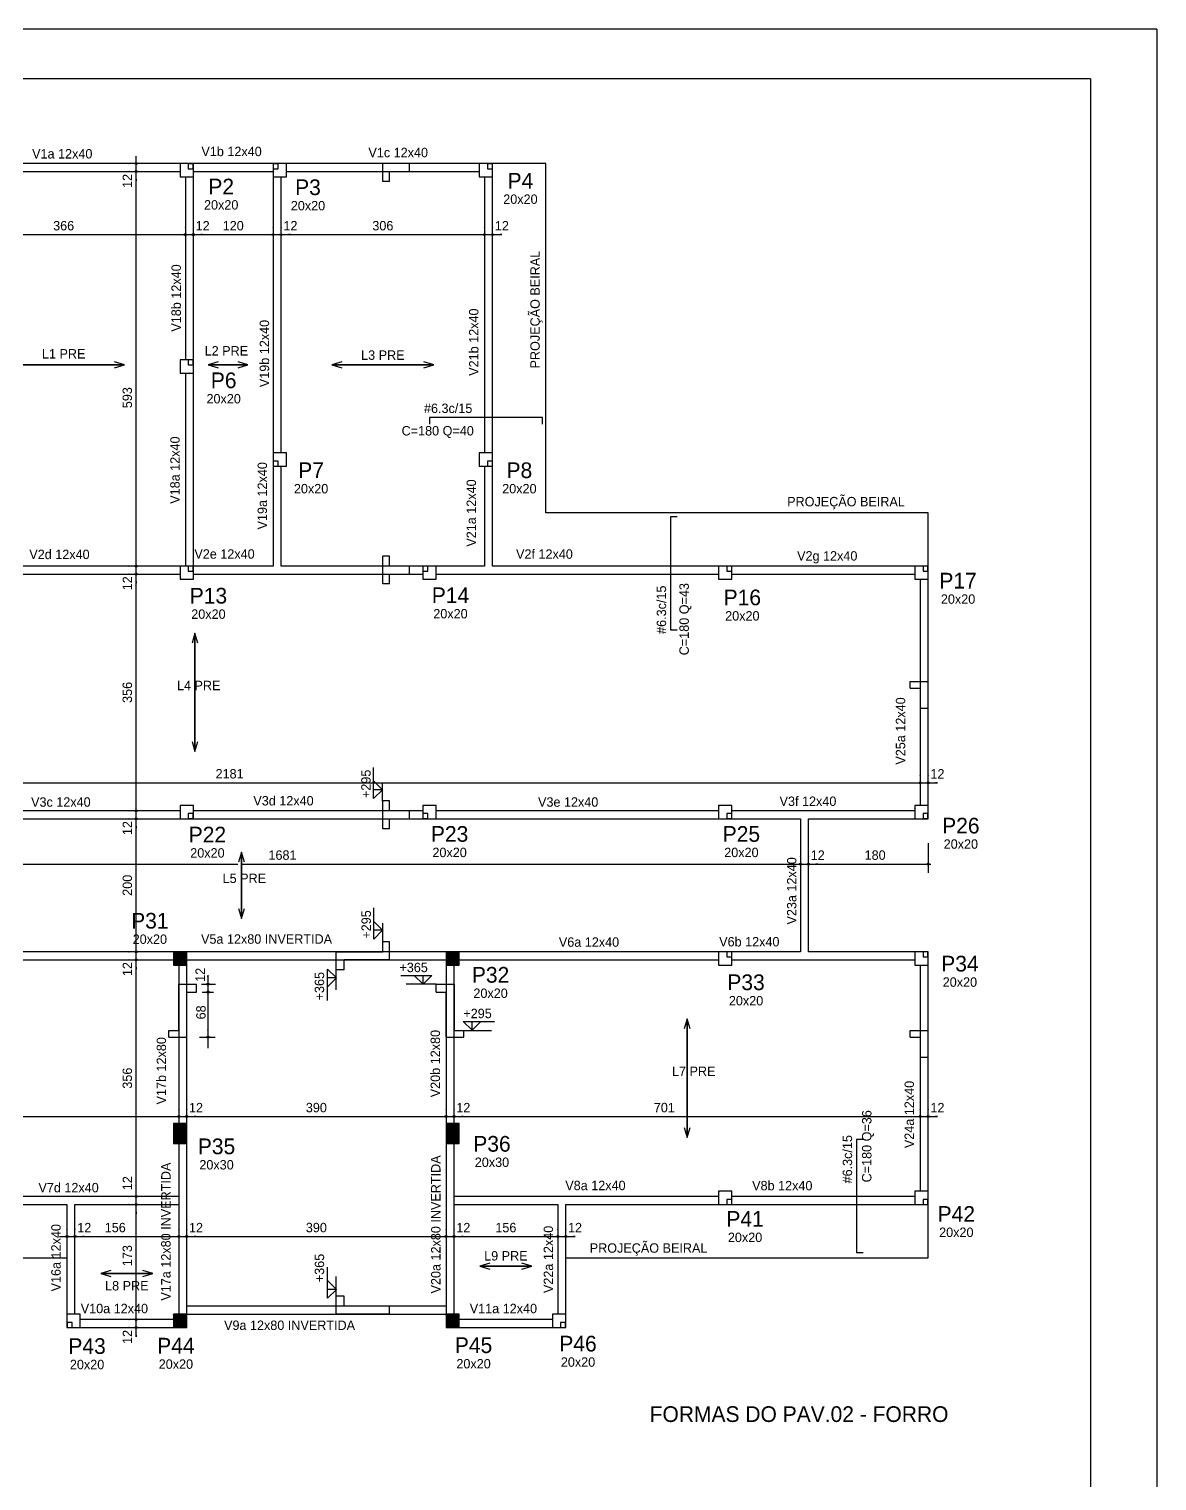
# Model space of a CAD drawing. Extents: x -8959 to 10104, y 7473 to 11928.
# Drawn here: x 3098 to 4795, y 9746 to 11928 of the extents above; entities that cross this region are included whole.
import ezdxf
from ezdxf.enums import TextEntityAlignment as Align

# ---------------------------------------------------------------- set-up
doc = ezdxf.new("R2010")
doc.units = 0
doc.header["$LTSCALE"] = 10
doc.header["$MEASUREMENT"] = 0
for name, pattern in [('LT0', [0]), ('LT2', [0.12, 0.096, -0.024]), ('PT1', [7.1, 0.1, -7])]:
    doc.linetypes.add(name, pattern=pattern)
for name, color, linetype in [('COT-L', 1, 'LT0'), ('COT-T', 1, 'LT0'), ('LJN-T', 8, 'LT0'), ('PIL-L', 2, 'LT0'), ('PIL-T', 4, 'LT0'), ('VIG-L', 7, 'LT0'), ('VIG-T', 8, 'LT0')]:
    doc.layers.add(name, color=color, linetype=linetype)

msp = doc.modelspace()

# ---------------------------------------------------------------- linework, layer by layer
at = {"layer": 'COT-L', "linetype": 'ByBlock'}
msp.add_line((4450.5, 10704.5), (4450.5, 10659.6), dxfattribs=at)
at = {"layer": 'COT-T', "linetype": 'LT0'}
for p, q in [((3248.5, 11726.1), (3249, 11726.1)), ((3259.7, 11700.1), (3259.7, 11737.4)), ((3259.7, 11417.6), (3259.7, 11725.4)), ((3249, 11714.1), (3248.5, 11714.1)), ((3248.5, 11714.1), (3249, 11714.1)), ((3259.7, 11702.9), (3259.7, 11700.1)), ((2956.3, 11619.3), (3150.5, 11619.3)), ((3150.5, 11619.3), (3344.8, 11619.3)), ((3322.3, 11619.3), (3359.5, 11619.3)), ((3333.5, 11630.1), (3333.5, 11630.6)), ((3333.5, 11630.6), (3333.5, 11630.1)), ((3334.3, 11619.3), (3405.5, 11619.3)), ((3345.5, 11630.1), (3345.5, 11630.6)), ((3345.5, 11630.6), (3345.5, 11630.1)), ((3359.5, 11619.3), (3356.8, 11619.3)), ((3405.5, 11619.3), (3476.8, 11619.3)), ((3454.3, 11619.3), (3491.5, 11619.3)), ((3465.5, 11630.1), (3465.5, 11630.6)), ((3465.5, 11630.6), (3465.5, 11630.1)), ((3466.3, 11619.3), (3630.5, 11619.3)), ((3477.5, 11630.1), (3477.5, 11630.6)), ((3477.5, 11630.6), (3477.5, 11630.1)), ((3491.5, 11619.3), (3488.8, 11619.3)), ((3630.5, 11619.3), (3794.8, 11619.3)), ((3772.3, 11619.3), (3809.5, 11619.3)), ((3783.5, 11630.1), (3783.5, 11630.6)), ((3783.5, 11630.6), (3783.5, 11630.1)), ((3795.5, 11630.6), (3795.5, 11630.1)), ((3809.5, 11619.3), (3806.8, 11619.3)), ((3242, 11423.6), (3059, 11423.6)), ((3059, 11423.6), (3242, 11423.6)), ((3242, 11423.6), (3227, 11428.1)), ((3227, 11419.1), (3242, 11423.6)), ((3259.7, 11109.9), (3259.7, 11417.6)), ((3382.7, 11428.1), (3367.7, 11423.6)), ((3427.7, 11423.6), (3367.7, 11423.6)), ((3367.7, 11423.6), (3382.7, 11419.1)), ((3367.7, 11423.6), (3427.7, 11423.6)), ((3427.7, 11423.6), (3412.7, 11428.1)), ((3412.7, 11419.1), (3427.7, 11423.6)), ((3569, 11428.1), (3554, 11423.6)), ((3707, 11423.6), (3554, 11423.6)), ((3554, 11423.6), (3569, 11419.1)), ((3554, 11423.6), (3707, 11423.6)), ((3707, 11423.6), (3692, 11428.1)), ((3692, 11419.1), (3707, 11423.6)), ((3249, 11121.1), (3248.5, 11121.1)), ((3248.5, 11121.1), (3249, 11121.1)), ((3259.7, 11095.1), (3259.7, 11132.4)), ((3259.7, 10931.1), (3259.7, 11120.4)), ((3249, 11109.1), (3248.5, 11109.1)), ((3248.5, 11109.1), (3249, 11109.1)), ((3259.7, 11097.9), (3259.7, 11095.1)), ((3348, 11020.1), (3343.5, 11005.1)), ((3348, 11020.1), (3348, 10842.1)), ((3348, 10842.1), (3348, 11020.1)), ((3352.5, 11005.1), (3348, 11020.1)), ((3259.7, 10741.9), (3259.7, 10931.1)), ((3343.5, 10857.1), (3348, 10842.1)), ((3348, 10842.1), (3352.5, 10857.1)), ((4438.5, 10806.1), (4438.5, 10806.6)), ((4438.5, 10806.6), (4438.5, 10806.1)), ((4450.5, 10806.6), (4450.5, 10806.1)), ((2246.3, 10795.3), (3348, 10795.3)), ((3348, 10795.3), (4449.8, 10795.3)), ((4427.3, 10795.3), (4464.5, 10795.3)), ((4464.5, 10795.3), (4461.8, 10795.3)), ((3259.7, 10727.1), (3259.7, 10764.4)), ((3249, 10753.1), (3248.5, 10753.1)), ((3248.5, 10753.1), (3249, 10753.1)), ((3249, 10741.1), (3248.5, 10741.1)), ((3248.5, 10741.1), (3249, 10741.1)), ((3259.7, 10641.1), (3259.7, 10752.4)), ((3259.7, 10729.9), (3259.7, 10727.1)), ((3418, 10691.1), (3413.5, 10676.1)), ((3418, 10691.1), (3418, 10591.1)), ((3418, 10591.1), (3418, 10691.1)), ((3422.5, 10676.1), (3418, 10691.1)), ((4258.5, 10683.7), (4258.5, 10684.2)), ((4258.5, 10684.2), (4258.5, 10683.7)), ((4270.5, 10684.2), (4270.5, 10683.7)), ((4450.5, 10684.2), (4450.5, 10683.7)), ((2239.7, 10673), (3412.2, 10673)), ((3418, 10673), (4269.8, 10673)), ((4251.6, 10673), (4454.8, 10673)), ((4284.5, 10673), (4281.8, 10673)), ((3259.7, 10529.9), (3259.7, 10641.1)), ((3413.5, 10606.1), (3418, 10591.1)), ((3418, 10591.1), (3422.5, 10606.1)), ((3259.7, 10515.1), (3259.7, 10552.4)), ((3249, 10541.1), (3248.5, 10541.1)), ((3248.5, 10541.1), (3249, 10541.1)), ((3249, 10529.1), (3248.5, 10529.1)), ((3248.5, 10529.1), (3249, 10529.1)), ((3259.7, 10351.1), (3259.7, 10540.4)), ((3259.7, 10517.9), (3259.7, 10515.1)), ((3367.5, 10503.3), (3367.5, 10503.8)), ((3367.5, 10503.8), (3367.5, 10503.3)), ((3367.5, 10491.3), (3367.5, 10491.8)), ((3367.5, 10491.8), (3367.5, 10491.3)), ((4088, 10440.1), (4083.5, 10425.1)), ((4088, 10440.1), (4088, 10262.1)), ((4088, 10262.1), (4088, 10440.1)), ((4092.5, 10425.1), (4088, 10440.1)), ((3367.5, 10423.3), (3367.5, 10423.8)), ((3367.5, 10423.8), (3367.5, 10423.3)), ((3259.7, 10161.9), (3259.7, 10351.1)), ((3323.5, 10304.1), (3323.5, 10304.6)), ((3323.5, 10304.6), (3323.5, 10304.1)), ((3335.5, 10304.1), (3335.5, 10304.6)), ((3335.5, 10304.6), (3335.5, 10304.1)), ((3725.5, 10304.1), (3725.5, 10304.6)), ((3725.5, 10304.6), (3725.5, 10304.1)), ((3737.5, 10304.1), (3737.5, 10304.6)), ((3737.5, 10304.6), (3737.5, 10304.1)), ((4438.5, 10304.1), (4438.5, 10304.6)), ((4438.5, 10304.6), (4438.5, 10304.1)), ((4450.5, 10304.6), (4450.5, 10304.1)), ((2790.5, 10293.4), (3334.8, 10293.4)), ((3312.3, 10293.4), (3349.5, 10293.4)), ((3324.3, 10293.4), (3530.5, 10293.4)), ((3349.5, 10293.4), (3346.8, 10293.4)), ((3530.5, 10293.4), (3736.8, 10293.4)), ((3714.3, 10293.4), (3751.5, 10293.4)), ((3726.3, 10293.4), (4088, 10293.4)), ((3751.5, 10293.4), (3748.8, 10293.4)), ((4088, 10293.4), (4449.8, 10293.4)), ((4427.3, 10293.4), (4464.5, 10293.4)), ((4464.5, 10293.4), (4461.8, 10293.4)), ((4083.5, 10277.1), (4088, 10262.1)), ((4088, 10262.1), (4092.5, 10277.1)), ((3249, 10173.1), (3248.5, 10173.1)), ((3248.5, 10173.1), (3249, 10173.1)), ((3259.7, 10147.1), (3259.7, 10184.4)), ((3249, 10161.1), (3248.5, 10161.1)), ((3248.5, 10161.1), (3249, 10161.1)), ((3259.7, 10074.6), (3259.7, 10172.4)), ((3259.7, 10149.9), (3259.7, 10147.1)), ((3144.3, 10113), (3181.5, 10113)), ((3155.5, 10123.7), (3155.5, 10124.2)), ((3156.3, 10113), (3245.5, 10113)), ((3167.5, 10123.7), (3167.5, 10124.2)), ((3167.5, 10124.2), (3167.5, 10123.7)), ((3181.5, 10113), (3178.8, 10113)), ((3245.5, 10113), (3334.8, 10113)), ((3312.3, 10113), (3349.5, 10113)), ((3323.5, 10123.7), (3323.5, 10124.2)), ((3323.5, 10124.2), (3323.5, 10123.7)), ((3324.3, 10113), (3530.5, 10113)), ((3335.5, 10123.7), (3335.5, 10124.2)), ((3335.5, 10124.2), (3335.5, 10123.7)), ((3349.5, 10113), (3346.8, 10113)), ((3530.5, 10113), (3736.8, 10113)), ((3714.3, 10113), (3751.5, 10113)), ((3725.5, 10123.7), (3725.5, 10124.2)), ((3725.5, 10124.2), (3725.5, 10123.7)), ((3726.3, 10113), (3815.5, 10113)), ((3737.5, 10123.7), (3737.5, 10124.2)), ((3737.5, 10124.2), (3737.5, 10123.7)), ((3751.5, 10113), (3748.8, 10113)), ((3815.5, 10113), (3904.8, 10113)), ((3882.3, 10113), (3919.5, 10113)), ((3893.5, 10123.7), (3893.5, 10124.2)), ((3893.5, 10124.2), (3893.5, 10123.7)), ((3905.5, 10124.2), (3905.5, 10123.7)), ((3919.5, 10113), (3916.8, 10113)), ((3259.7, 9976.9), (3259.7, 10074.6)), ((3791.5, 10073.1), (3776.5, 10068.6)), ((3854.5, 10068.6), (3776.5, 10068.6)), ((3776.5, 10068.6), (3791.5, 10064.1)), ((3776.5, 10068.6), (3854.5, 10068.6)), ((3854.5, 10068.6), (3839.5, 10073.1)), ((3839.5, 10064.1), (3854.5, 10068.6)), ((3221.5, 10061.9), (3206.5, 10057.4)), ((3284.5, 10057.4), (3206.5, 10057.4)), ((3206.5, 10057.4), (3221.5, 10052.9)), ((3206.5, 10057.4), (3284.5, 10057.4)), ((3284.5, 10057.4), (3269.5, 10061.9)), ((3269.5, 10052.9), (3284.5, 10057.4)), ((3259.7, 9962.1), (3259.7, 9999.4)), ((3249, 9988.1), (3248.5, 9988.1)), ((3248.5, 9988.1), (3249, 9988.1)), ((3249, 9976.1), (3248.5, 9976.1)), ((3259.7, 9964.9), (3259.7, 9962.1))]:
    msp.add_line(p, q, dxfattribs=at)
at = {"layer": 'COT-T', "linetype": 'ByBlock'}
for p, q in [((3367.5, 10505.8), (3367.5, 10396.1)), ((3358, 10492.6), (3378.9, 10492.6)), ((3358.8, 10480.6), (3376, 10480.6)), ((3354.6, 10412.6), (3378.1, 10412.6))]:
    msp.add_line(p, q, dxfattribs=at)
at = {"layer": 'COT-T'}
for centre in [(3259.7, 11726.1), (3259.7, 11714.1), (3259.7, 11714.1), (3333.5, 11619.3), (3333.5, 11619.3), (3345.5, 11619.3), (3345.5, 11619.3), (3465.5, 11619.3), (3465.5, 11619.3), (3477.5, 11619.3), (3477.5, 11619.3), (3783.5, 11619.3), (3783.5, 11619.3), (3795.5, 11619.3), (3259.7, 11121.1), (3259.7, 11121.1), (3259.7, 11109.1), (3259.7, 11109.1), (4438.5, 10795.3), (4438.5, 10795.3), (4450.5, 10795.3), (3259.7, 10753.1), (3259.7, 10753.1), (3259.7, 10741.1), (3259.7, 10741.1), (4258.5, 10673), (4258.5, 10673), (4270.5, 10673), (4450.5, 10673), (3259.7, 10541.1), (3259.7, 10541.1), (3259.7, 10529.1), (3259.7, 10529.1), (3367.5, 10492.6), (3367.5, 10492.6), (3367.5, 10480.6), (3367.5, 10480.6), (3367.5, 10412.6), (3367.5, 10412.6), (3323.5, 10293.4), (3323.5, 10293.4), (3335.5, 10293.4), (3335.5, 10293.4), (3725.5, 10293.4), (3725.5, 10293.4), (3737.5, 10293.4), (3737.5, 10293.4), (4438.5, 10293.4), (4438.5, 10293.4), (4450.5, 10293.4), (3259.7, 10173.1), (3259.7, 10173.1), (3259.7, 10161.1), (3259.7, 10161.1), (3155.5, 10113), (3167.5, 10113), (3167.5, 10113), (3323.5, 10113), (3323.5, 10113), (3335.5, 10113), (3335.5, 10113), (3725.5, 10113), (3725.5, 10113), (3737.5, 10113), (3737.5, 10113), (3893.5, 10113), (3893.5, 10113), (3905.5, 10113), (3259.7, 9988.1), (3259.7, 9988.1), (3259.7, 9976.1)]:
    msp.add_circle(centre, 1.5, dxfattribs=at)
at = {"layer": 'LJN-T', "linetype": 'PT1'}
for p, q in [((3465.5, 11722.1), (3469.6, 11726.1)), ((3338.2, 11706.1), (3345.5, 11713.5)), ((3783.7, 11706.1), (3795.5, 11718)), ((3340.2, 11411.1), (3345.5, 11416.5)), ((3465.5, 11276.6), (3480, 11291.1)), ((3775.5, 11289.6), (3777, 11291.1)), ((3795.5, 11272.5), (3794.2, 11271.1)), ((3327.2, 11101.1), (3345.5, 11119.5)), ((3698.4, 11101.1), (3710.5, 11113.3)), ((4143.9, 11101.1), (4155.5, 11112.8)), ((4440.9, 11101.1), (4450.5, 11110.8)), ((3338.4, 10741.1), (3345.5, 10748.3)), ((3690.5, 10759.1), (3692.5, 10761.1)), ((3710.5, 10742), (3709.6, 10741.1)), ((4135.5, 10758.7), (4138, 10761.1)), ((4155.5, 10741.5), (4155.1, 10741.1)), ((4430.5, 10756.7), (4435, 10761.1)), ((4135.5, 10535.9), (4140.7, 10541.1)), ((4430.5, 10533.9), (4437.7, 10541.1)), ((4135.5, 10164.7), (4152, 10181.1)), ((4430.5, 10162.7), (4448.9, 10181.1)), ((3167.4, 9976.1), (3175.5, 9984.3)), ((3885.5, 9988.9), (3892.7, 9996.1))]:
    msp.add_line(p, q, dxfattribs=at)
at = {"layer": 'LJN-T', "linetype": 'LT0'}
for p, q in [((3315.5, 10541.1), (3315.5, 10541.1)), ((3317.7, 10541.1), (3315.5, 10539)), ((3315.5, 10536.9), (3319.8, 10541.1)), ((3321.9, 10541.1), (3315.5, 10534.8)), ((3315.5, 10532.6), (3324, 10541.1)), ((3326.1, 10541.1), (3315.5, 10530.5)), ((3315.5, 10528.4), (3328.3, 10541.1)), ((3330.4, 10541.1), (3315.5, 10526.3)), ((3315.5, 10524.2), (3332.5, 10541.1)), ((3334.6, 10541.1), (3315.5, 10522)), ((3316.7, 10521.1), (3335.5, 10539.9)), ((3335.5, 10537.8), (3318.9, 10521.1)), ((3321, 10521.1), (3335.5, 10535.7)), ((3335.5, 10533.5), (3323.1, 10521.1)), ((3325.2, 10521.1), (3335.5, 10531.4)), ((3335.5, 10529.3), (3327.4, 10521.1)), ((3329.5, 10521.1), (3335.5, 10527.2)), ((3335.5, 10525.1), (3331.6, 10521.1)), ((3333.7, 10521.1), (3335.5, 10522.9)), ((3725.5, 10539.6), (3727.1, 10541.1)), ((3729.2, 10541.1), (3725.5, 10537.5)), ((3725.5, 10535.3), (3731.3, 10541.1)), ((3733.4, 10541.1), (3725.5, 10533.2)), ((3725.5, 10531.1), (3735.6, 10541.1)), ((3737.7, 10541.1), (3725.5, 10529)), ((3725.5, 10526.9), (3739.8, 10541.1)), ((3741.9, 10541.1), (3725.5, 10524.7)), ((3725.5, 10522.6), (3744, 10541.1)), ((3745.5, 10540.5), (3726.2, 10521.1)), ((3728.3, 10521.1), (3745.5, 10538.4)), ((3745.5, 10536.3), (3730.4, 10521.1)), ((3732.5, 10521.1), (3745.5, 10534.1)), ((3745.5, 10532), (3734.6, 10521.1)), ((3736.8, 10521.1), (3745.5, 10529.9)), ((3745.5, 10527.8), (3738.9, 10521.1)), ((3741, 10521.1), (3745.5, 10525.6)), ((3745.5, 10523.5), (3743.1, 10521.1)), ((3745.3, 10521.1), (3745.5, 10521.4)), ((3315.5, 10282.3), (3316.3, 10283.1)), ((3318.5, 10283.1), (3315.5, 10280.2)), ((3315.5, 10278.1), (3320.6, 10283.1)), ((3322.7, 10283.1), (3315.5, 10276)), ((3315.5, 10273.8), (3324.8, 10283.1)), ((3326.9, 10283.1), (3315.5, 10271.7)), ((3315.5, 10269.6), (3329.1, 10283.1)), ((3331.2, 10283.1), (3315.5, 10267.5)), ((3315.5, 10265.4), (3333.3, 10283.1)), ((3335.4, 10283.1), (3315.5, 10263.2)), ((3725.5, 10282.9), (3725.8, 10283.1)), ((3727.9, 10283.1), (3725.5, 10280.8)), ((3725.5, 10278.7), (3730, 10283.1)), ((3732.1, 10283.1), (3725.5, 10276.5)), ((3725.5, 10274.4), (3734.2, 10283.1)), ((3736.4, 10283.1), (3725.5, 10272.3)), ((3725.5, 10270.2), (3738.5, 10283.1)), ((3740.6, 10283.1), (3725.5, 10268.1)), ((3725.5, 10265.9), (3742.7, 10283.1)), ((3744.8, 10283.1), (3725.5, 10263.8)), ((3315.5, 10261.1), (3335.5, 10281.1)), ((3335.5, 10279), (3315.5, 10259)), ((3315.5, 10256.9), (3335.5, 10276.9)), ((3335.5, 10274.7), (3315.5, 10254.7)), ((3316, 10253.1), (3335.5, 10272.6)), ((3335.5, 10270.5), (3318.2, 10253.1)), ((3320.3, 10253.1), (3335.5, 10268.4)), ((3335.5, 10266.3), (3322.4, 10253.1)), ((3324.5, 10253.1), (3335.5, 10264.1)), ((3335.5, 10262), (3326.6, 10253.1)), ((3328.8, 10253.1), (3335.5, 10259.9)), ((3725.5, 10261.7), (3745.5, 10281.7)), ((3745.5, 10279.6), (3725.5, 10259.6)), ((3725.5, 10257.5), (3745.5, 10277.5)), ((3745.5, 10275.3), (3725.5, 10255.3)), ((3725.5, 10253.2), (3745.5, 10273.2)), ((3745.5, 10271.1), (3727.6, 10253.1)), ((3729.7, 10253.1), (3745.5, 10269)), ((3745.5, 10266.8), (3731.8, 10253.1)), ((3733.9, 10253.1), (3745.5, 10264.7)), ((3745.5, 10262.6), (3736.1, 10253.1)), ((3738.2, 10253.1), (3745.5, 10260.5)), ((3335.5, 10257.8), (3330.9, 10253.1)), ((3333, 10253.1), (3335.5, 10255.7)), ((3335.5, 10253.5), (3335.1, 10253.1)), ((3745.5, 10258.4), (3740.3, 10253.1)), ((3742.4, 10253.1), (3745.5, 10256.2)), ((3745.5, 10254.1), (3744.5, 10253.1)), ((3315.5, 9995.9), (3315.7, 9996.1)), ((3317.8, 9996.1), (3315.5, 9993.8)), ((3315.5, 9991.7), (3320, 9996.1)), ((3322.1, 9996.1), (3315.5, 9989.6)), ((3315.5, 9987.5), (3324.2, 9996.1)), ((3326.3, 9996.1), (3315.5, 9985.3)), ((3315.5, 9983.2), (3328.4, 9996.1)), ((3330.6, 9996.1), (3315.5, 9981.1)), ((3315.5, 9979), (3332.7, 9996.1)), ((3334.8, 9996.1), (3315.5, 9976.9)), ((3316.9, 9976.1), (3335.5, 9994.7)), ((3335.5, 9992.6), (3319, 9976.1)), ((3321.2, 9976.1), (3335.5, 9990.5)), ((3335.5, 9988.4), (3323.3, 9976.1)), ((3325.4, 9976.1), (3335.5, 9986.2)), ((3335.5, 9984.1), (3327.5, 9976.1)), ((3329.7, 9976.1), (3335.5, 9982)), ((3335.5, 9979.9), (3331.8, 9976.1)), ((3333.9, 9976.1), (3335.5, 9977.8)), ((3725.5, 9994.4), (3727.2, 9996.1)), ((3729.4, 9996.1), (3725.5, 9992.3)), ((3725.5, 9990.2), (3731.5, 9996.1)), ((3733.6, 9996.1), (3725.5, 9988)), ((3725.5, 9985.9), (3735.7, 9996.1)), ((3737.9, 9996.1), (3725.5, 9983.8)), ((3725.5, 9981.7), (3740, 9996.1)), ((3742.1, 9996.1), (3725.5, 9979.6)), ((3725.5, 9977.4), (3744.2, 9996.1)), ((3745.5, 9995.3), (3726.3, 9976.1)), ((3728.5, 9976.1), (3745.5, 9993.2)), ((3745.5, 9991.1), (3730.6, 9976.1)), ((3732.7, 9976.1), (3745.5, 9989)), ((3745.5, 9986.8), (3734.8, 9976.1)), ((3736.9, 9976.1), (3745.5, 9984.7)), ((3745.5, 9982.6), (3739.1, 9976.1)), ((3741.2, 9976.1), (3745.5, 9980.5)), ((3745.5, 9978.3), (3743.3, 9976.1)), ((3745.4, 9976.1), (3745.5, 9976.2))]:
    msp.add_line(p, q, dxfattribs=at)
at = {"layer": 'PIL-T', "linetype": 'LT0'}
for p, q in [((3345.5, 11726.1), (3325.5, 11726.1)), ((3325.5, 11726.1), (3325.5, 11706.1)), ((3345.3, 11725.9), (3337.8, 11725.9)), ((3337.8, 11725.9), (3337.8, 11718.4)), ((3345.3, 11718.4), (3345.3, 11725.9)), ((3345.5, 11706.1), (3345.5, 11726.1)), ((3485.5, 11726.1), (3465.5, 11726.1)), ((3465.5, 11726.1), (3465.5, 11706.1)), ((3473.3, 11725.9), (3465.8, 11725.9)), ((3465.8, 11725.9), (3465.8, 11718.4)), ((3473.3, 11718.4), (3473.3, 11725.9)), ((3485.5, 11706.1), (3485.5, 11726.1)), ((3630.5, 11714.1), (3630.5, 11726.1)), ((3670.5, 11726.1), (3630.5, 11726.1)), ((3670.5, 11714.1), (3670.5, 11726.1)), ((3795.5, 11726.1), (3775.5, 11726.1)), ((3775.5, 11726.1), (3775.5, 11706.1)), ((3795.3, 11725.9), (3787.8, 11725.9)), ((3787.8, 11725.9), (3787.8, 11718.4)), ((3795.3, 11718.4), (3795.3, 11725.9)), ((3795.5, 11706.1), (3795.5, 11726.1)), ((3325.5, 11706.1), (3345.5, 11706.1)), ((3337.8, 11718.4), (3345.3, 11718.4)), ((3465.5, 11706.1), (3485.5, 11706.1)), ((3465.8, 11718.4), (3473.3, 11718.4)), ((3630.5, 11699.1), (3630.5, 11714.1)), ((3640.5, 11699.1), (3640.5, 11714.1)), ((3640.5, 11714.1), (3670.5, 11714.1)), ((3775.5, 11706.1), (3795.5, 11706.1)), ((3787.8, 11718.4), (3795.3, 11718.4)), ((3640.5, 11699.1), (3630.5, 11699.1)), ((3345.5, 11431.1), (3325.5, 11431.1)), ((3325.5, 11431.1), (3325.5, 11411.1)), ((3345.3, 11430.9), (3337.8, 11430.9)), ((3337.8, 11430.9), (3337.8, 11423.4)), ((3337.8, 11423.4), (3345.3, 11423.4)), ((3345.3, 11423.4), (3345.3, 11430.9)), ((3345.5, 11411.1), (3345.5, 11431.1)), ((3325.5, 11411.1), (3345.5, 11411.1)), ((3485.5, 11291.1), (3465.5, 11291.1)), ((3465.5, 11291.1), (3465.5, 11271.1)), ((3485.5, 11271.1), (3485.5, 11291.1)), ((3795.5, 11291.1), (3775.5, 11291.1)), ((3775.5, 11291.1), (3775.5, 11271.1)), ((3795.5, 11271.1), (3795.5, 11291.1)), ((3465.5, 11271.1), (3485.5, 11271.1)), ((3473.3, 11278.9), (3465.8, 11278.9)), ((3465.8, 11278.9), (3465.8, 11271.4)), ((3465.8, 11271.4), (3473.3, 11271.4)), ((3473.3, 11271.4), (3473.3, 11278.9)), ((3775.5, 11271.1), (3795.5, 11271.1)), ((3795.3, 11278.9), (3787.8, 11278.9)), ((3787.8, 11278.9), (3787.8, 11271.4)), ((3787.8, 11271.4), (3795.3, 11271.4)), ((3795.3, 11271.4), (3795.3, 11278.9)), ((3630.5, 11121.1), (3630.5, 11136.1)), ((3640.5, 11136.1), (3630.5, 11136.1)), ((3640.5, 11121.1), (3640.5, 11136.1)), ((3345.5, 11121.1), (3325.5, 11121.1)), ((3325.5, 11121.1), (3325.5, 11101.1)), ((3345.3, 11120.9), (3337.8, 11120.9)), ((3337.8, 11120.9), (3337.8, 11113.4)), ((3337.8, 11113.4), (3345.3, 11113.4)), ((3345.3, 11113.4), (3345.3, 11120.9)), ((3345.5, 11101.1), (3345.5, 11121.1)), ((3630.5, 11109.1), (3630.5, 11121.1)), ((3670.5, 11121.1), (3640.5, 11121.1)), ((3670.5, 11109.1), (3670.5, 11121.1)), ((3710.5, 11121.1), (3690.5, 11121.1)), ((3690.5, 11121.1), (3690.5, 11101.1)), ((3698.3, 11120.9), (3690.8, 11120.9)), ((3690.8, 11120.9), (3690.8, 11113.4)), ((3690.8, 11113.4), (3698.3, 11113.4)), ((3698.3, 11113.4), (3698.3, 11120.9)), ((3710.5, 11101.1), (3710.5, 11121.1)), ((4155.5, 11121.1), (4135.5, 11121.1)), ((4135.5, 11121.1), (4135.5, 11101.1)), ((4155.3, 11120.9), (4147.8, 11120.9)), ((4147.8, 11120.9), (4147.8, 11113.4)), ((4147.8, 11113.4), (4155.3, 11113.4)), ((4155.3, 11113.4), (4155.3, 11120.9)), ((4155.5, 11101.1), (4155.5, 11121.1)), ((4450.5, 11121.1), (4430.5, 11121.1)), ((4430.5, 11121.1), (4430.5, 11101.1)), ((4450.3, 11120.9), (4442.8, 11120.9)), ((4442.8, 11120.9), (4442.8, 11113.4)), ((4442.8, 11113.4), (4450.3, 11113.4)), ((4450.3, 11113.4), (4450.3, 11120.9)), ((4450.5, 11101.1), (4450.5, 11121.1)), ((3325.5, 11101.1), (3345.5, 11101.1)), ((3630.5, 11094.1), (3630.5, 11109.1)), ((3640.5, 11094.1), (3630.5, 11094.1)), ((3640.5, 11094.1), (3640.5, 11109.1)), ((3640.5, 11109.1), (3670.5, 11109.1)), ((3690.5, 11101.1), (3710.5, 11101.1)), ((4135.5, 11101.1), (4155.5, 11101.1)), ((4430.5, 11101.1), (4450.5, 11101.1)), ((4423.5, 10947.3), (4438.5, 10947.3)), ((4423.5, 10937.3), (4423.5, 10947.3)), ((4423.5, 10937.3), (4438.5, 10937.3)), ((4438.5, 10947.3), (4450.5, 10947.3)), ((4438.5, 10937.3), (4438.5, 10907.3)), ((4450.5, 10907.3), (4450.5, 10947.3)), ((4438.5, 10907.3), (4450.5, 10907.3)), ((3630.5, 10753.1), (3630.5, 10768.1)), ((3640.5, 10768.1), (3630.5, 10768.1)), ((3640.5, 10753.1), (3640.5, 10768.1)), ((3345.5, 10761.1), (3325.5, 10761.1)), ((3325.5, 10761.1), (3325.5, 10741.1)), ((3325.5, 10741.1), (3345.5, 10741.1)), ((3345.3, 10748.9), (3337.8, 10748.9)), ((3337.8, 10748.9), (3337.8, 10741.4)), ((3337.8, 10741.4), (3345.3, 10741.4)), ((3345.3, 10741.4), (3345.3, 10748.9)), ((3345.5, 10741.1), (3345.5, 10761.1)), ((3630.5, 10741.1), (3630.5, 10753.1)), ((3630.5, 10726.1), (3630.5, 10741.1)), ((3670.5, 10753.1), (3640.5, 10753.1)), ((3640.5, 10726.1), (3640.5, 10741.1)), ((3640.5, 10741.1), (3670.5, 10741.1)), ((3670.5, 10741.1), (3670.5, 10753.1)), ((3710.5, 10761.1), (3690.5, 10761.1)), ((3690.5, 10761.1), (3690.5, 10741.1)), ((3690.5, 10741.1), (3710.5, 10741.1)), ((3698.3, 10748.9), (3690.8, 10748.9)), ((3690.8, 10748.9), (3690.8, 10741.4)), ((3690.8, 10741.4), (3698.3, 10741.4)), ((3698.3, 10741.4), (3698.3, 10748.9)), ((3710.5, 10741.1), (3710.5, 10761.1)), ((4155.5, 10761.1), (4135.5, 10761.1)), ((4135.5, 10761.1), (4135.5, 10741.1)), ((4135.5, 10741.1), (4155.5, 10741.1)), ((4155.3, 10748.9), (4147.8, 10748.9)), ((4147.8, 10748.9), (4147.8, 10741.4)), ((4147.8, 10741.4), (4155.3, 10741.4)), ((4155.3, 10741.4), (4155.3, 10748.9)), ((4155.5, 10741.1), (4155.5, 10761.1)), ((4450.5, 10761.1), (4430.5, 10761.1)), ((4430.5, 10761.1), (4430.5, 10741.1)), ((4430.5, 10741.1), (4450.5, 10741.1)), ((4450.3, 10748.9), (4442.8, 10748.9)), ((4442.8, 10748.9), (4442.8, 10741.4)), ((4442.8, 10741.4), (4450.3, 10741.4)), ((4450.3, 10741.4), (4450.3, 10748.9)), ((4450.5, 10741.1), (4450.5, 10761.1)), ((3640.5, 10726.1), (3630.5, 10726.1)), ((3630.5, 10541.1), (3630.5, 10556.1)), ((3640.5, 10556.1), (3630.5, 10556.1)), ((3640.5, 10541.1), (3640.5, 10556.1)), ((3335.5, 10541.1), (3315.5, 10541.1)), ((3315.5, 10541.1), (3315.5, 10521.1)), ((3335.5, 10541.1), (3315.5, 10541.1)), ((3315.5, 10541.1), (3315.5, 10521.1)), ((3335.5, 10541.1), (3315.5, 10541.1)), ((3315.5, 10541.1), (3315.5, 10521.1)), ((3335.3, 10540.9), (3327.8, 10540.9)), ((3327.8, 10540.9), (3327.8, 10533.4)), ((3327.8, 10533.4), (3335.3, 10533.4)), ((3335.3, 10533.4), (3335.3, 10540.9)), ((3335.5, 10521.1), (3335.5, 10541.1)), ((3335.5, 10521.1), (3335.5, 10541.1)), ((3335.5, 10521.1), (3335.5, 10541.1)), ((3560.5, 10541.1), (3630.5, 10541.1)), ((3560.5, 10529.1), (3560.5, 10541.1)), ((3560.5, 10514.1), (3560.5, 10529.1)), ((3640.5, 10529.1), (3572.5, 10529.1)), ((3572.5, 10514.1), (3572.5, 10529.1)), ((3640.5, 10529.1), (3640.5, 10541.1)), ((3745.5, 10541.1), (3725.5, 10541.1)), ((3725.5, 10541.1), (3725.5, 10521.1)), ((3745.5, 10541.1), (3725.5, 10541.1)), ((3725.5, 10541.1), (3725.5, 10521.1)), ((3745.5, 10541.1), (3725.5, 10541.1)), ((3725.5, 10541.1), (3725.5, 10521.1)), ((3733.3, 10540.9), (3725.8, 10540.9)), ((3725.8, 10540.9), (3725.8, 10533.4)), ((3725.8, 10533.4), (3733.3, 10533.4)), ((3733.3, 10533.4), (3733.3, 10540.9)), ((3745.5, 10521.1), (3745.5, 10541.1)), ((3745.5, 10521.1), (3745.5, 10541.1)), ((3745.5, 10521.1), (3745.5, 10541.1)), ((4155.5, 10541.1), (4135.5, 10541.1)), ((4135.5, 10541.1), (4135.5, 10521.1)), ((4155.3, 10540.9), (4147.8, 10540.9)), ((4147.8, 10540.9), (4147.8, 10533.4)), ((4147.8, 10533.4), (4155.3, 10533.4)), ((4155.3, 10533.4), (4155.3, 10540.9)), ((4155.5, 10521.1), (4155.5, 10541.1)), ((4450.5, 10541.1), (4430.5, 10541.1)), ((4430.5, 10541.1), (4430.5, 10521.1)), ((4450.3, 10540.9), (4442.8, 10540.9)), ((4442.8, 10540.9), (4442.8, 10533.4)), ((4442.8, 10533.4), (4450.3, 10533.4)), ((4450.3, 10533.4), (4450.3, 10540.9)), ((4450.5, 10521.1), (4450.5, 10541.1)), ((3315.5, 10521.1), (3335.5, 10521.1)), ((3315.5, 10521.1), (3335.5, 10521.1)), ((3315.5, 10521.1), (3335.5, 10521.1)), ((3572.5, 10514.1), (3560.5, 10514.1)), ((3725.5, 10521.1), (3745.5, 10521.1)), ((3725.5, 10521.1), (3745.5, 10521.1)), ((3725.5, 10521.1), (3745.5, 10521.1)), ((4135.5, 10521.1), (4155.5, 10521.1)), ((4430.5, 10521.1), (4450.5, 10521.1)), ((3323.5, 10422.6), (3323.5, 10492.6)), ((3323.5, 10492.6), (3350.5, 10492.6)), ((3335.5, 10480.6), (3350.5, 10480.6)), ((3335.5, 10412.6), (3335.5, 10480.6)), ((3350.5, 10480.6), (3350.5, 10492.6)), ((3710.5, 10492.6), (3725.5, 10492.6)), ((3710.5, 10480.6), (3710.5, 10492.6)), ((3710.5, 10480.6), (3725.5, 10480.6)), ((3725.5, 10492.6), (3737.5, 10492.6)), ((3725.5, 10412.6), (3725.5, 10480.6)), ((3737.5, 10492.6), (3737.5, 10422.6)), ((3308.5, 10422.6), (3323.5, 10422.6)), ((3308.5, 10412.6), (3308.5, 10422.6)), ((3737.5, 10422.6), (3752.5, 10422.6)), ((3752.5, 10412.6), (3752.5, 10422.6)), ((4423.5, 10422.6), (4438.5, 10422.6)), ((4423.5, 10412.6), (4423.5, 10422.6)), ((4438.5, 10422.6), (4450.5, 10422.6)), ((4450.5, 10382.6), (4450.5, 10422.6)), ((3308.5, 10412.6), (3323.5, 10412.6)), ((3323.5, 10412.6), (3335.5, 10412.6)), ((3725.5, 10412.6), (3737.5, 10412.6)), ((3737.5, 10412.6), (3752.5, 10412.6)), ((4423.5, 10412.6), (4438.5, 10412.6)), ((4438.5, 10412.6), (4438.5, 10382.6)), ((4438.5, 10382.6), (4450.5, 10382.6)), ((3335.5, 10283.1), (3315.5, 10283.1)), ((3315.5, 10283.1), (3315.5, 10253.1)), ((3335.5, 10283.1), (3315.5, 10283.1)), ((3315.5, 10283.1), (3315.5, 10253.1)), ((3335.5, 10283.1), (3315.5, 10283.1)), ((3315.5, 10283.1), (3315.5, 10253.1)), ((3335.5, 10253.1), (3335.5, 10283.1)), ((3335.5, 10253.1), (3335.5, 10283.1)), ((3335.5, 10253.1), (3335.5, 10283.1)), ((3745.5, 10283.1), (3725.5, 10283.1)), ((3725.5, 10283.1), (3725.5, 10253.1)), ((3745.5, 10283.1), (3725.5, 10283.1)), ((3725.5, 10283.1), (3725.5, 10253.1)), ((3745.5, 10283.1), (3725.5, 10283.1)), ((3725.5, 10283.1), (3725.5, 10253.1)), ((3745.5, 10253.1), (3745.5, 10283.1)), ((3745.5, 10253.1), (3745.5, 10283.1)), ((3745.5, 10253.1), (3745.5, 10283.1)), ((3335.3, 10271.9), (3327.8, 10271.9)), ((3327.8, 10271.9), (3327.8, 10264.4)), ((3327.8, 10264.4), (3335.3, 10264.4)), ((3335.3, 10264.4), (3335.3, 10271.9)), ((3733.3, 10271.9), (3725.8, 10271.9)), ((3725.8, 10271.9), (3725.8, 10264.4)), ((3725.8, 10264.4), (3733.3, 10264.4)), ((3733.3, 10264.4), (3733.3, 10271.9)), ((3315.5, 10253.1), (3335.5, 10253.1)), ((3315.5, 10253.1), (3335.5, 10253.1)), ((3315.5, 10253.1), (3335.5, 10253.1)), ((3725.5, 10253.1), (3745.5, 10253.1)), ((3725.5, 10253.1), (3745.5, 10253.1)), ((3725.5, 10253.1), (3745.5, 10253.1)), ((4155.5, 10181.1), (4135.5, 10181.1)), ((4135.5, 10181.1), (4135.5, 10161.1)), ((4155.5, 10161.1), (4155.5, 10181.1)), ((4450.5, 10181.1), (4430.5, 10181.1)), ((4430.5, 10181.1), (4430.5, 10161.1)), ((4450.5, 10161.1), (4450.5, 10181.1)), ((4135.5, 10161.1), (4155.5, 10161.1)), ((4155.3, 10168.9), (4147.8, 10168.9)), ((4147.8, 10168.9), (4147.8, 10161.4)), ((4147.8, 10161.4), (4155.3, 10161.4)), ((4155.3, 10161.4), (4155.3, 10168.9)), ((4430.5, 10161.1), (4450.5, 10161.1)), ((4450.3, 10168.9), (4442.8, 10168.9)), ((4442.8, 10168.9), (4442.8, 10161.4)), ((4442.8, 10161.4), (4450.3, 10161.4)), ((4450.3, 10161.4), (4450.3, 10168.9)), ((3560.5, 10008.1), (3560.5, 10023.1)), ((3572.5, 10023.1), (3560.5, 10023.1)), ((3572.5, 10008.1), (3572.5, 10023.1)), ((3560.5, 9996.1), (3560.5, 10008.1)), ((3640.5, 10008.1), (3572.5, 10008.1)), ((3640.5, 9996.1), (3640.5, 10008.1)), ((3175.5, 9996.1), (3155.5, 9996.1)), ((3155.5, 9996.1), (3155.5, 9976.1)), ((3155.5, 9976.1), (3175.5, 9976.1)), ((3163.3, 9983.9), (3155.8, 9983.9)), ((3155.8, 9983.9), (3155.8, 9976.4)), ((3155.8, 9976.4), (3163.3, 9976.4)), ((3163.3, 9976.4), (3163.3, 9983.9)), ((3175.5, 9976.1), (3175.5, 9996.1)), ((3335.5, 9996.1), (3315.5, 9996.1)), ((3315.5, 9996.1), (3315.5, 9976.1)), ((3335.5, 9996.1), (3315.5, 9996.1)), ((3315.5, 9996.1), (3315.5, 9976.1)), ((3335.5, 9996.1), (3315.5, 9996.1)), ((3315.5, 9996.1), (3315.5, 9976.1)), ((3315.5, 9976.1), (3335.5, 9976.1)), ((3315.5, 9976.1), (3335.5, 9976.1)), ((3315.5, 9976.1), (3335.5, 9976.1)), ((3335.3, 9983.9), (3327.8, 9983.9)), ((3327.8, 9983.9), (3327.8, 9976.4)), ((3327.8, 9976.4), (3335.3, 9976.4)), ((3335.3, 9976.4), (3335.3, 9983.9)), ((3335.5, 9976.1), (3335.5, 9996.1)), ((3335.5, 9976.1), (3335.5, 9996.1)), ((3335.5, 9976.1), (3335.5, 9996.1)), ((3640.5, 9996.1), (3560.5, 9996.1)), ((3745.5, 9996.1), (3725.5, 9996.1)), ((3725.5, 9996.1), (3725.5, 9976.1)), ((3745.5, 9996.1), (3725.5, 9996.1)), ((3725.5, 9996.1), (3725.5, 9976.1)), ((3745.5, 9996.1), (3725.5, 9996.1)), ((3725.5, 9996.1), (3725.5, 9976.1)), ((3725.5, 9976.1), (3745.5, 9976.1)), ((3725.5, 9976.1), (3745.5, 9976.1)), ((3725.5, 9976.1), (3745.5, 9976.1)), ((3733.3, 9983.9), (3725.8, 9983.9)), ((3725.8, 9983.9), (3725.8, 9976.4)), ((3725.8, 9976.4), (3733.3, 9976.4)), ((3733.3, 9976.4), (3733.3, 9983.9)), ((3745.5, 9976.1), (3745.5, 9996.1)), ((3745.5, 9976.1), (3745.5, 9996.1)), ((3745.5, 9976.1), (3745.5, 9996.1)), ((3905.5, 9996.1), (3885.5, 9996.1)), ((3885.5, 9996.1), (3885.5, 9976.1)), ((3885.5, 9976.1), (3905.5, 9976.1)), ((3905.3, 9983.9), (3897.8, 9983.9)), ((3897.8, 9983.9), (3897.8, 9976.4)), ((3897.8, 9976.4), (3905.3, 9976.4)), ((3905.3, 9976.4), (3905.3, 9983.9)), ((3905.5, 9976.1), (3905.5, 9996.1))]:
    msp.add_line(p, q, dxfattribs=at)
at = {"layer": 'PIL-T', "linetype": 'ByBlock'}
for p, q in [((3870.7, 11344.3), (3700.7, 11344.3)), ((3700.7, 11344.3), (3700.7, 11334.3)), ((3870.7, 11334.3), (3870.7, 11344.3)), ((4073.3, 11195.3), (4063.3, 11195.3)), ((4063.3, 11195.3), (4063.3, 11025.3)), ((4063.3, 11025.3), (4073.3, 11025.3)), ((4352.9, 10258.9), (4342.9, 10258.9)), ((4342.9, 10258.9), (4342.9, 10088.9)), ((4342.9, 10088.9), (4352.9, 10088.9))]:
    msp.add_line(p, q, dxfattribs=at)
at = {"layer": 'VIG-L'}
for p, q in [((3616.6, 10771.4), (3616.6, 10818.4)), ((3629.9, 10784.8), (3616.6, 10798.1)), ((3616.6, 10771.4), (3629.9, 10784.8)), ((3629.9, 10784.8), (3616.6, 10784.8)), ((3616.9, 10560.1), (3616.9, 10607.1)), ((3630.2, 10573.4), (3616.9, 10586.7)), ((3616.9, 10560.1), (3630.2, 10573.4)), ((3630.2, 10573.4), (3616.9, 10573.4)), ((3547.3, 10468.1), (3547.3, 10515.1)), ((3560.6, 10501.8), (3547.3, 10515.1)), ((3547.3, 10488.4), (3560.6, 10501.8)), ((3560.6, 10501.8), (3547.3, 10501.8)), ((3657.4, 10505.7), (3704.4, 10505.7)), ((3677.7, 10505.7), (3691, 10492.4)), ((3691, 10492.4), (3704.4, 10505.7)), ((3691, 10492.4), (3691, 10505.7)), ((3751.4, 10436.5), (3798.4, 10436.5)), ((3751.4, 10436.5), (3764.7, 10423.2)), ((3764.7, 10423.2), (3778, 10436.5)), ((3764.7, 10423.2), (3764.7, 10436.5)), ((3547.3, 10020.1), (3547.3, 10067.1)), ((3560.6, 10033.4), (3547.3, 10046.8)), ((3547.3, 10020.1), (3560.6, 10033.4)), ((3560.6, 10033.4), (3547.3, 10033.4))]:
    msp.add_line(p, q, dxfattribs=at)
at = {"layer": 'VIG-T', "linetype": 'ByBlock'}
for p, q in [((4794.6, 11928.5), (-1512.4, 11928.5)), ((4794.6, 11928.5), (4794.6, 7473.5)), ((4694.6, 11853.5), (-1324.9, 11853.5)), ((4694.6, 11853.5), (4694.6, 7573.5)), ((3630.2, 10767.5), (3630.2, 10795.3)), ((3630.5, 10556.1), (3630.5, 10584)), ((3560.5, 10483.7), (3560.5, 10513.3)), ((3710.5, 10492.6), (3665.7, 10492.6)), ((3752.5, 10422.6), (3794, 10422.6)), ((3560.5, 10023.1), (3560.5, 10052.7))]:
    msp.add_line(p, q, dxfattribs=at)
at = {"layer": 'VIG-T', "linetype": 'LT0'}
for p, q in [((3325.5, 11726.1), (2875.5, 11726.1)), ((3465.5, 11726.1), (3345.5, 11726.1)), ((3875.5, 11726.1), (3485.5, 11726.1)), ((3875.5, 11201.1), (3875.5, 11726.1)), ((2975.5, 11714.1), (3325.5, 11714.1)), ((3333.5, 11706.1), (3333.5, 11431.1)), ((3345.5, 11714.1), (3465.5, 11714.1)), ((3345.5, 11431.1), (3345.5, 11706.1)), ((3465.5, 11706.1), (3465.5, 11291.1)), ((3477.5, 11291.1), (3477.5, 11706.1)), ((3485.5, 11714.1), (3775.5, 11714.1)), ((3783.5, 11706.1), (3783.5, 11291.1)), ((3795.5, 11291.1), (3795.5, 11706.1)), ((3333.5, 11411.1), (3333.5, 11121.1)), ((3345.5, 11121.1), (3345.5, 11411.1)), ((3465.5, 11271.1), (3465.5, 11121.1)), ((3477.5, 11121.1), (3477.5, 11271.1)), ((3783.5, 11271.1), (3783.5, 11121.1)), ((3795.5, 11121.1), (3795.5, 11271.1)), ((4450.5, 11201.1), (3875.5, 11201.1)), ((4450.5, 10761.1), (4450.5, 11201.1)), ((3325.5, 11121.1), (2975.5, 11121.1)), ((3465.5, 11121.1), (3345.5, 11121.1)), ((3530.5, 11121.1), (3477.5, 11121.1)), ((3690.5, 11121.1), (3530.5, 11121.1)), ((3783.5, 11121.1), (3710.5, 11121.1)), ((3965.5, 11121.1), (3795.5, 11121.1)), ((4135.5, 11121.1), (3965.5, 11121.1)), ((4430.5, 11121.1), (4155.5, 11121.1)), ((2975.5, 11109.1), (3325.5, 11109.1)), ((3345.5, 11109.1), (3477.5, 11109.1)), ((3465.5, 11109.1), (3530.5, 11109.1)), ((3530.5, 11109.1), (3690.5, 11109.1)), ((3710.5, 11109.1), (3795.5, 11109.1)), ((3783.5, 11109.1), (3965.5, 11109.1)), ((3965.5, 11109.1), (4135.5, 11109.1)), ((4155.5, 11109.1), (4430.5, 11109.1)), ((4438.5, 11101.1), (4438.5, 10761.1)), ((3325.5, 10753.1), (2975.5, 10753.1)), ((2975.5, 10741.1), (3325.5, 10741.1)), ((3465.5, 10753.1), (3345.5, 10753.1)), ((3345.5, 10741.1), (3465.5, 10741.1)), ((3690.5, 10753.1), (3465.5, 10753.1)), ((3465.5, 10741.1), (3690.5, 10741.1)), ((3965.5, 10753.1), (3710.5, 10753.1)), ((3710.5, 10741.1), (3965.5, 10741.1)), ((4135.5, 10753.1), (3965.5, 10753.1)), ((3965.5, 10741.1), (4135.5, 10741.1)), ((4270.5, 10753.1), (4155.5, 10753.1)), ((4155.5, 10741.1), (4258.5, 10741.1)), ((4430.5, 10753.1), (4258.5, 10753.1)), ((4258.5, 10741.1), (4258.5, 10541.1)), ((4270.5, 10741.1), (4430.5, 10741.1)), ((4270.5, 10541.1), (4270.5, 10741.1)), ((3315.5, 10541.1), (3060.5, 10541.1)), ((3060.5, 10529.1), (3315.5, 10529.1)), ((3335.5, 10529.1), (3725.5, 10529.1)), ((4135.5, 10541.1), (3745.5, 10541.1)), ((3745.5, 10529.1), (4135.5, 10529.1)), ((4258.5, 10541.1), (4155.5, 10541.1)), ((4155.5, 10529.1), (4270.5, 10529.1)), ((4258.5, 10529.1), (4430.5, 10529.1)), ((4430.5, 10541.1), (4270.5, 10541.1)), ((3335.5, 10283.1), (3335.5, 10521.1)), ((3725.5, 10521.1), (3725.5, 10283.1)), ((4438.5, 10521.1), (4438.5, 10181.1)), ((4450.5, 10081.1), (4450.5, 10521.1)), ((3335.5, 10161.1), (3335.5, 10253.1)), ((3725.5, 10253.1), (3725.5, 10161.1)), ((3167.5, 10173.1), (3060.5, 10173.1)), ((3323.5, 10173.1), (3155.5, 10173.1)), ((3335.5, 9996.1), (3335.5, 10173.1)), ((3725.5, 10173.1), (3725.5, 9996.1)), ((3905.5, 10173.1), (3737.5, 10173.1)), ((4135.5, 10173.1), (3893.5, 10173.1)), ((4430.5, 10173.1), (4155.5, 10173.1)), ((3060.5, 10161.1), (3155.5, 10161.1)), ((3155.5, 10161.1), (3155.5, 9996.1)), ((3167.5, 10161.1), (3323.5, 10161.1)), ((3167.5, 9996.1), (3167.5, 10161.1)), ((3737.5, 10161.1), (3893.5, 10161.1)), ((3893.5, 10161.1), (3893.5, 9996.1)), ((3905.5, 10161.1), (4135.5, 10161.1)), ((3905.5, 9996.1), (3905.5, 10161.1)), ((4155.5, 10161.1), (4430.5, 10161.1)), ((2245.5, 10081.1), (3155.5, 10081.1)), ((3905.5, 10081.1), (4450.5, 10081.1)), ((3725.5, 10008.1), (3335.5, 10008.1)), ((3315.5, 9988.1), (3175.5, 9988.1)), ((3175.5, 9976.1), (3315.5, 9976.1)), ((3335.5, 9996.1), (3725.5, 9996.1)), ((3885.5, 9988.1), (3745.5, 9988.1)), ((3745.5, 9976.1), (3885.5, 9976.1))]:
    msp.add_line(p, q, dxfattribs=at)
at = {"layer": 'VIG-T', "linetype": 'LT2'}
for p, q in [((3725.5, 10541.1), (3335.5, 10541.1)), ((3323.5, 10521.1), (3323.5, 10283.1)), ((3737.5, 10283.1), (3737.5, 10521.1)), ((3323.5, 10253.1), (3323.5, 10161.1)), ((3737.5, 10161.1), (3737.5, 10253.1)), ((3323.5, 10161.1), (3323.5, 9996.1)), ((3737.5, 9996.1), (3737.5, 10161.1))]:
    msp.add_line(p, q, dxfattribs=at)

# ---------------------------------------------------------------- texts
at = {"layer": 'COT-L'}
for s, p in [('L1 PRE', (3150.5, 11440.2)), ('L2 PRE', (3395.2, 11444.8)), ('L3 PRE', (3630.5, 11438.2)), ('L4 PRE', (3353.6, 10941.5)), ('L5 PRE', (3422.2, 10651.5)), ('L7 PRE', (4098, 10361.5)), ('L9 PRE', (3815.5, 10084)), ('L8 PRE', (3245.5, 10039))]:
    msp.add_text(s, height=14.18, dxfattribs=at).set_placement(p, align=Align.MIDDLE)
at = {"layer": 'COT-T'}
for s, p in [('12', (3246.2, 11700.1)), ('593', (3246.2, 11374.2)), ('12', (3246.2, 11095.1)), ('356', (3246.2, 10931.1)), ('12', (3246.2, 10727.1)), ('200', (3246.2, 10641.1)), ('12', (3246.2, 10515.1)), ('12', (3355.7, 10506.5)), ('68', (3356.9, 10450)), ('356', (3246.2, 10351.1)), ('12', (3246.2, 10193.2)), ('173', (3246.2, 10084.3)), ('12', (3246.2, 9962.1))]:
    msp.add_text(s, height=14.18, rotation=90, dxfattribs=at).set_placement(p, align=Align.MIDDLE)
for s, p in [('366', (3150.5, 11632.8)), ('12', (3359.5, 11632.8)), ('120', (3405.5, 11632.8)), ('12', (3491.5, 11632.8)), ('306', (3630.5, 11632.8)), ('12', (3809.5, 11632.8)), ('2181', (3400, 10808.8)), ('12', (4464.5, 10808.8)), ('1681', (3479.6, 10686.5)), ('12', (4284.5, 10686.5)), ('180', (4370.8, 10686.5)), ('12', (3349.5, 10306.9)), ('390', (3530.5, 10306.9)), ('12', (3751.5, 10306.9)), ('701', (4053.8, 10306.9)), ('12', (4464.5, 10306.9)), ('12', (3181.5, 10126.5)), ('156', (3228.1, 10126.5)), ('12', (3349.5, 10126.5)), ('390', (3530.5, 10126.5)), ('12', (3751.5, 10126.5)), ('156', (3815.5, 10126.5)), ('12', (3919.5, 10126.5))]:
    msp.add_text(s, height=14.18, dxfattribs=at).set_placement(p, align=Align.MIDDLE)
at = {"layer": 'PIL-L'}
for s, height, p in [('P2', 23.62, (3387.4, 11691.8)), ('P3', 23.62, (3517.9, 11690.6)), ('P4', 23.62, (3837.4, 11700.4)), ('20x20', 14.18, (3837.4, 11672.7)), ('20x20', 14.18, (3387.4, 11664.1)), ('20x20', 14.18, (3517.9, 11662.9)), ('P6', 23.62, (3391.1, 11400.3)), ('20x20', 14.18, (3391.1, 11372.6)), ('P7', 23.62, (3522.6, 11265.1)), ('P8', 23.62, (3835.8, 11265.1)), ('20x20', 14.18, (3522.6, 11237.4)), ('20x20', 14.18, (3835.8, 11237.4)), ('P17', 23.62, (4495.5, 11099.1)), ('P13', 23.62, (3368.2, 11076.5)), ('P14', 23.62, (3732.2, 11077.1)), ('P16', 23.62, (4171.1, 11073.9)), ('20x20', 14.18, (4495.5, 11071.4)), ('20x20', 14.18, (3368.2, 11048.8)), ('20x20', 14.18, (3732.2, 11049.4)), ('20x20', 14.18, (4171.1, 11046.2)), ('P26', 23.62, (4499.7, 10730.8)), ('P22', 23.62, (3366.7, 10717.5)), ('P23', 23.62, (3730.9, 10718.3)), ('P25', 23.62, (4169.7, 10718.3)), ('20x20', 14.18, (3366.7, 10689.8)), ('20x20', 14.18, (3730.9, 10690.5)), ('20x20', 14.18, (4169.7, 10690.5)), ('20x20', 14.18, (4499.7, 10703.1)), ('P31', 23.62, (3280.1, 10587.8)), ('20x20', 14.18, (3280.1, 10560.1)), ('P34', 23.62, (4498.3, 10523.3)), ('P32', 23.62, (3792.5, 10506.5)), ('P33', 23.62, (4176.7, 10495.3)), ('20x20', 14.18, (4498.3, 10495.6)), ('20x20', 14.18, (3792.5, 10478.8)), ('20x20', 14.18, (4176.7, 10467.6)), ('P35', 23.62, (3380.4, 10248.6)), ('P36', 23.62, (3794.6, 10252.4)), ('20x30', 14.18, (3380.4, 10220.9)), ('20x30', 14.18, (3794.6, 10224.7)), ('P41', 23.62, (4175.2, 10139.5)), ('P42', 23.62, (4492.9, 10147.1)), ('20x20', 14.18, (4175.2, 10111.8)), ('20x20', 14.18, (4492.9, 10119.4)), ('P43', 23.62, (3185.7, 9948.3)), ('P44', 23.62, (3319.3, 9948.9)), ('P45', 23.62, (3766.9, 9949.5)), ('P46', 23.62, (3924, 9952)), ('20x20', 14.18, (3185.7, 9920.6)), ('20x20', 14.18, (3319.3, 9921.2)), ('20x20', 14.18, (3766.9, 9921.8)), ('20x20', 14.18, (3924, 9924.3)), ('FORMAS DO PAV.02 - FORRO', 23.625, (4256.4, 9846))]:
    msp.add_text(s, height=height, dxfattribs=at).set_placement(p, align=Align.MIDDLE)
at = {"layer": 'VIG-L'}
for s, height, p in [('V1a 12x40', 14.18, (3148.4, 11740.9)), ('V1b 12x40', 14.18, (3403, 11744.7)), ('V1c 12x40', 14.18, (3653.6, 11742.8)), ('#6.3c/15', 14.18, (3728.7, 11358.5)), ('C=180 Q=40', 14.18, (3713, 11322.6)), ('PROJEÇÃO BEIRAL', 14.175, (4327, 11217.7)), ('V2d 12x40', 14.18, (3144.2, 11138.9)), ('V2e 12x40', 14.18, (3392.4, 11139.2)), ('V2f 12x40', 14.18, (3873.5, 11139.4)), ('V2g 12x40', 14.18, (4298.8, 11134.3)), ('V3c 12x40', 14.18, (3146.3, 10766.3)), ('V3d 12x40', 14.18, (3481.1, 10768.5)), ('V3e 12x40', 14.18, (3909.2, 10766.3)), ('V3f 12x40', 14.18, (4269.8, 10767.7)), ('V5a 12x80 INVERTIDA', 14.175, (3455.6, 10560.3)), ('V6a 12x40', 14.18, (3940.5, 10555.7)), ('V6b 12x40', 14.18, (4181.6, 10556.5)), ('+365', 14.18, (3676.8, 10517.6)), ('+295', 14.18, (3772.9, 10448.4)), ('V7d 12x40', 14.18, (3157.9, 10186.8)), ('V8a 12x40', 14.18, (3950.2, 10189.8)), ('V8b 12x40', 14.18, (4231.2, 10189.8)), ('PROJEÇÃO BEIRAL', 14.175, (4030.1, 10095.5)), ('V10a 12x40', 14.18, (3226.8, 10004.8)), ('V11a 12x40', 14.18, (3811.8, 10004.8)), ('V9a 12x80 INVERTIDA', 14.175, (3490.2, 9979.6))]:
    msp.add_text(s, height=height, dxfattribs=at).set_placement(p, align=Align.MIDDLE)
for s, height, p in [('PROJEÇÃO BEIRAL', 14.175, (3859.6, 11506.6)), ('V18b 12x40', 14.18, (3319.4, 11524.1)), ('V21b 12x40', 14.18, (3766.9, 11457.7)), ('V19b 12x40', 14.18, (3452.1, 11440.6)), ('V18a 12x40', 14.18, (3317.9, 11265.3)), ('V19a 12x40', 14.18, (3449.2, 11226.7)), ('V21a 12x40', 14.18, (3763.5, 11200.8)), ('#6.3c/15', 14.18, (4049.1, 11055.4)), ('C=180 Q=43', 14.18, (4085.4, 11041.2)), ('V25a 12x40', 14.18, (4409, 10873.1)), ('+295', 14.18, (3605.1, 10793.6)), ('V23a 12x40', 14.18, (4245.3, 10632.7)), ('+295', 14.18, (3605.4, 10582.2)), ('+365', 14.18, (3535.1, 10489.4)), ('V20b 12x80', 14.18, (3709.1, 10373)), ('V17b 12x80', 14.18, (3297.1, 10362.2)), ('V24a 12x40', 14.18, (4422.1, 10296.5)), ('C=180 Q=36', 14.18, (4360, 10248.7)), ('#6.3c/15', 14.18, (4328.8, 10229.2)), ('V17a 12x80 INVERTIDA', 14.175, (3304.2, 10120.4)), ('V20a 12x80 INVERTIDA', 14.175, (3710.1, 10131.2)), ('V16a 12x40', 14.18, (3138.9, 10081.1)), ('V22a 12x40', 14.18, (3879.4, 10078.6)), ('+365', 14.18, (3535.1, 10065.7))]:
    msp.add_text(s, height=height, rotation=90, dxfattribs=at).set_placement(p, align=Align.MIDDLE)

doc.saveas('drawing.dxf')
